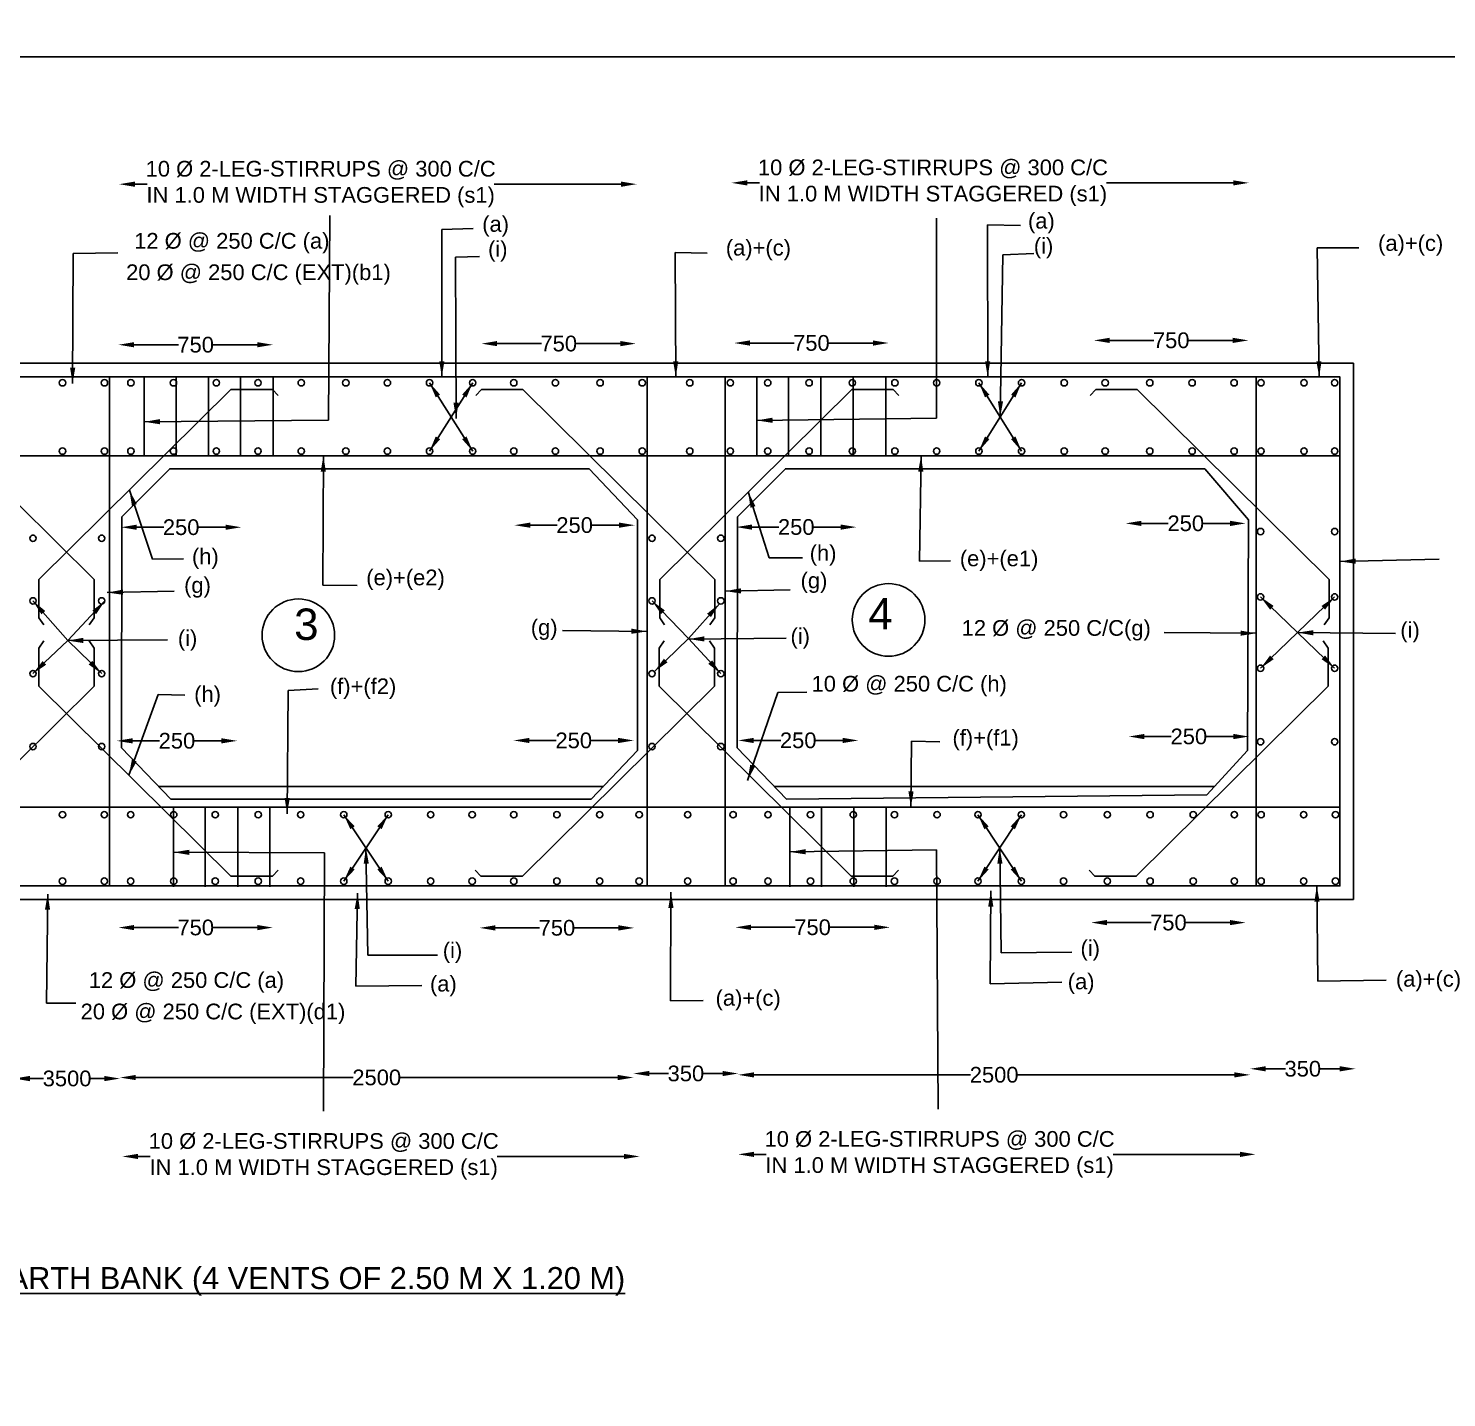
# Model space of a CAD drawing. Header units: millimetres. Extents: x -106495113 to -53241595, y 22140674 to 44292402.
# Drawn here: x -53246293 to -53244034, y 22144398 to 22146578 of the extents above; entities that cross this region are included whole.
import ezdxf

# ---------------------------------------------------------------- set-up
doc = ezdxf.new("R2010")
doc.units = ezdxf.units.MM
doc.header["$MEASUREMENT"] = 0
for name, color, linetype in [('DIMENSION', 7, 'Continuous'), ('DRAWING', 2, 'Continuous'), ('TEXT', 7, 'Continuous')]:
    doc.layers.add(name, color=color, linetype=linetype)
doc.styles.get("Standard").update_dxf_attribs({"font": 'arial.ttf', "height": 25})
doc.dimstyles.get("Standard").update_dxf_attribs({"dimtxt": 25, "dimasz": 25, "dimexe": 0.18, "dimexo": 0.0625, "dimgap": 0.09, "dimtad": 0, "dimdec": 0, "dimzin": 0, "dimdsep": 46, "dimtxsty": 'Standard', "dimcen": 0.09, "dimse1": 1, "dimse2": 1, "dimadec": 0, "dimazin": 0, "dimtfac": 1, "dimtdec": 0, "dimtofl": 0, "dimtmove": 0, "dimatfit": 3, "dimfxl": 1, "dimtolj": 1, "dimtzin": 0, "dimarcsym": 0})

# ---------------------------------------------------------------- blocks, each defined once
blk = doc.blocks.new('*D56')
at = {"layer": 'Defpoints', "color": 0}
for p in [(-53246148.1, 22146328.4), (-53245324, 22146329.7), (-53245324, 22146321)]:
    blk.add_point(p, dxfattribs=at)
at = {"layer": 'DIMENSION', "color": 0, "lineweight": -2}
for p, q in [((-53246123.1, 22146329.7), (-53246103.6, 22146329.7)), ((-53245349, 22146329.7), (-53245551, 22146329.7))]:
    blk.add_line(p, q, dxfattribs=at)
at = {"layer": 'DIMENSION', "color": 0}
for points in [[(-53246123.1, 22146333.9), (-53246123.1, 22146325.5), (-53246148.1, 22146329.7)], [(-53245349, 22146333.9), (-53245349, 22146325.5), (-53245324, 22146329.7)]]:
    blk.add_solid(points, dxfattribs=at)
at = {"layer": 'DIMENSION', "color": 0, "insert": (-53245827.3, 22146329.7), "char_height": 25, "attachment_point": 5}
blk.add_mtext('\\A1;10 Ø 2-LEG-STIRRUPS @ 300 C/C \\PIN 1.0 M WIDTH STAGGERED (s1)', dxfattribs=at)
blk = doc.blocks.new('*D57')
at = {"layer": 'Defpoints', "color": 0}
for p in [(-53245172.9, 22146330.5), (-53244348.9, 22146331.8), (-53244348.9, 22146323.1)]:
    blk.add_point(p, dxfattribs=at)
at = {"layer": 'DIMENSION', "color": 0, "lineweight": -2}
for p, q in [((-53245147.9, 22146331.8), (-53245128.4, 22146331.8)), ((-53244373.9, 22146331.8), (-53244575.9, 22146331.8))]:
    blk.add_line(p, q, dxfattribs=at)
at = {"layer": 'DIMENSION', "color": 0}
for points in [[(-53245147.9, 22146335.9), (-53245147.9, 22146327.6), (-53245172.9, 22146331.8)], [(-53244373.9, 22146335.9), (-53244373.9, 22146327.6), (-53244348.9, 22146331.8)]]:
    blk.add_solid(points, dxfattribs=at)
at = {"layer": 'DIMENSION', "color": 0, "insert": (-53244852.1, 22146331.8), "char_height": 25, "attachment_point": 5}
blk.add_mtext('\\A1;10 Ø 2-LEG-STIRRUPS @ 300 C/C \\PIN 1.0 M WIDTH STAGGERED (s1)', dxfattribs=at)
blk = doc.blocks.new('*D58')
at = {"layer": 'Defpoints', "color": 0}
for p in [(-53245162.2, 22144783.6), (-53244338.2, 22144784.9), (-53244338.2, 22144776.2)]:
    blk.add_point(p, dxfattribs=at)
at = {"layer": 'DIMENSION', "color": 0, "lineweight": -2}
for p, q in [((-53245137.2, 22144784.9), (-53245117.7, 22144784.9)), ((-53244363.2, 22144784.9), (-53244565.2, 22144784.9))]:
    blk.add_line(p, q, dxfattribs=at)
at = {"layer": 'DIMENSION', "color": 0}
for points in [[(-53245137.2, 22144789), (-53245137.2, 22144780.7), (-53245162.2, 22144784.9)], [(-53244363.2, 22144789), (-53244363.2, 22144780.7), (-53244338.2, 22144784.9)]]:
    blk.add_solid(points, dxfattribs=at)
at = {"layer": 'DIMENSION', "color": 0, "insert": (-53244841.5, 22144784.9), "char_height": 25, "attachment_point": 5}
blk.add_mtext('\\A1;10 Ø 2-LEG-STIRRUPS @ 300 C/C \\PIN 1.0 M WIDTH STAGGERED (s1)', dxfattribs=at)
blk = doc.blocks.new('*D59')
at = {"layer": 'Defpoints', "color": 0}
for p in [(-53246143.3, 22144780.3), (-53245319.3, 22144781.6), (-53245319.3, 22144772.9)]:
    blk.add_point(p, dxfattribs=at)
at = {"layer": 'DIMENSION', "color": 0, "lineweight": -2}
for p, q in [((-53246118.3, 22144781.6), (-53246098.8, 22144781.6)), ((-53245344.3, 22144781.6), (-53245546.3, 22144781.6))]:
    blk.add_line(p, q, dxfattribs=at)
at = {"layer": 'DIMENSION', "color": 0}
for points in [[(-53246118.3, 22144785.7), (-53246118.3, 22144777.4), (-53246143.3, 22144781.6)], [(-53245344.3, 22144785.7), (-53245344.3, 22144777.4), (-53245319.3, 22144781.6)]]:
    blk.add_solid(points, dxfattribs=at)
at = {"layer": 'DIMENSION', "color": 0, "insert": (-53245822.5, 22144781.6), "char_height": 25, "attachment_point": 5}
blk.add_mtext('\\A1;10 Ø 2-LEG-STIRRUPS @ 300 C/C \\PIN 1.0 M WIDTH STAGGERED (s1)', dxfattribs=at)
blk = doc.blocks.new('*D67')
at = {"layer": 'Defpoints', "color": 0}
for p in [(-53246149.4, 22146081.6), (-53245903.3, 22146074), (-53245903.3, 22146074)]:
    blk.add_point(p, dxfattribs=at)
at = {"layer": 'DIMENSION', "color": 0, "lineweight": -2}
for p, q in [((-53246124.4, 22146074), (-53246053.9, 22146074)), ((-53245928.3, 22146074), (-53245998.8, 22146074))]:
    blk.add_line(p, q, dxfattribs=at)
at = {"layer": 'DIMENSION', "color": 0}
for points in [[(-53246124.4, 22146078.2), (-53246124.4, 22146069.9), (-53246149.4, 22146074)], [(-53245928.3, 22146078.2), (-53245928.3, 22146069.9), (-53245903.3, 22146074)]]:
    blk.add_solid(points, dxfattribs=at)
at = {"layer": 'DIMENSION', "color": 0, "insert": (-53246026.4, 22146074), "char_height": 25, "attachment_point": 5}
blk.add_mtext('\\A1;750', dxfattribs=at)
blk = doc.blocks.new('*D68')
at = {"layer": 'Defpoints', "color": 0}
for p in [(-53245571.2, 22146083.4), (-53245325.1, 22146075.8), (-53245325.1, 22146075.8)]:
    blk.add_point(p, dxfattribs=at)
at = {"layer": 'DIMENSION', "color": 0, "lineweight": -2}
for p, q in [((-53245546.2, 22146075.8), (-53245475.7, 22146075.8)), ((-53245350.1, 22146075.8), (-53245420.6, 22146075.8))]:
    blk.add_line(p, q, dxfattribs=at)
at = {"layer": 'DIMENSION', "color": 0}
for points in [[(-53245546.2, 22146080), (-53245546.2, 22146071.7), (-53245571.2, 22146075.8)], [(-53245350.1, 22146080), (-53245350.1, 22146071.7), (-53245325.1, 22146075.8)]]:
    blk.add_solid(points, dxfattribs=at)
at = {"layer": 'DIMENSION', "color": 0, "insert": (-53245448.1, 22146075.8), "char_height": 25, "attachment_point": 5}
blk.add_mtext('\\A1;750', dxfattribs=at)
blk = doc.blocks.new('*D69')
at = {"layer": 'Defpoints', "color": 0}
for p in [(-53245168.7, 22146084.3), (-53244922.6, 22146076.8), (-53244922.6, 22146076.8)]:
    blk.add_point(p, dxfattribs=at)
at = {"layer": 'DIMENSION', "color": 0, "lineweight": -2}
for p, q in [((-53245143.7, 22146076.8), (-53245073.2, 22146076.8)), ((-53244947.6, 22146076.8), (-53245018.1, 22146076.8))]:
    blk.add_line(p, q, dxfattribs=at)
at = {"layer": 'DIMENSION', "color": 0}
for points in [[(-53245143.7, 22146080.9), (-53245143.7, 22146072.6), (-53245168.7, 22146076.8)], [(-53244947.6, 22146080.9), (-53244947.6, 22146072.6), (-53244922.6, 22146076.8)]]:
    blk.add_solid(points, dxfattribs=at)
at = {"layer": 'DIMENSION', "color": 0, "insert": (-53245045.7, 22146076.8), "char_height": 25, "attachment_point": 5}
blk.add_mtext('\\A1;750', dxfattribs=at)
blk = doc.blocks.new('*D70')
at = {"layer": 'Defpoints', "color": 0}
for p in [(-53244595.7, 22146088.5), (-53244349.6, 22146081), (-53244349.6, 22146081)]:
    blk.add_point(p, dxfattribs=at)
at = {"layer": 'DIMENSION', "color": 0, "lineweight": -2}
for p, q in [((-53244570.7, 22146081), (-53244500.2, 22146081)), ((-53244374.6, 22146081), (-53244445.1, 22146081))]:
    blk.add_line(p, q, dxfattribs=at)
at = {"layer": 'DIMENSION', "color": 0}
for points in [[(-53244570.7, 22146085.1), (-53244570.7, 22146076.8), (-53244595.7, 22146081)], [(-53244374.6, 22146085.1), (-53244374.6, 22146076.8), (-53244349.6, 22146081)]]:
    blk.add_solid(points, dxfattribs=at)
at = {"layer": 'DIMENSION', "color": 0, "insert": (-53244472.6, 22146081), "char_height": 25, "attachment_point": 5}
blk.add_mtext('\\A1;750', dxfattribs=at)
blk = doc.blocks.new('*D71')
at = {"layer": 'Defpoints', "color": 0}
for p in [(-53244600.1, 22145161.5), (-53244354, 22145153.9), (-53244354, 22145153.9)]:
    blk.add_point(p, dxfattribs=at)
at = {"layer": 'DIMENSION', "color": 0, "lineweight": -2}
for p, q in [((-53244575.1, 22145153.9), (-53244504.6, 22145153.9)), ((-53244379, 22145153.9), (-53244449.5, 22145153.9))]:
    blk.add_line(p, q, dxfattribs=at)
at = {"layer": 'DIMENSION', "color": 0}
for points in [[(-53244575.1, 22145158.1), (-53244575.1, 22145149.8), (-53244600.1, 22145153.9)], [(-53244379, 22145158.1), (-53244379, 22145149.8), (-53244354, 22145153.9)]]:
    blk.add_solid(points, dxfattribs=at)
at = {"layer": 'DIMENSION', "color": 0, "insert": (-53244477.1, 22145153.9), "char_height": 25, "attachment_point": 5}
blk.add_mtext('\\A1;750', dxfattribs=at)
blk = doc.blocks.new('*D72')
at = {"layer": 'Defpoints', "color": 0}
for p in [(-53245166.8, 22145153.9), (-53244920.7, 22145146.4), (-53244920.7, 22145146.4)]:
    blk.add_point(p, dxfattribs=at)
at = {"layer": 'DIMENSION', "color": 0, "lineweight": -2}
for p, q in [((-53245141.8, 22145146.4), (-53245071.3, 22145146.4)), ((-53244945.7, 22145146.4), (-53245016.2, 22145146.4))]:
    blk.add_line(p, q, dxfattribs=at)
at = {"layer": 'DIMENSION', "color": 0}
for points in [[(-53245141.8, 22145150.6), (-53245141.8, 22145142.2), (-53245166.8, 22145146.4)], [(-53244945.7, 22145150.6), (-53244945.7, 22145142.2), (-53244920.7, 22145146.4)]]:
    blk.add_solid(points, dxfattribs=at)
at = {"layer": 'DIMENSION', "color": 0, "insert": (-53245043.8, 22145146.4), "char_height": 25, "attachment_point": 5}
blk.add_mtext('\\A1;750', dxfattribs=at)
blk = doc.blocks.new('*D73')
at = {"layer": 'Defpoints', "color": 0}
for p in [(-53245574.1, 22145153), (-53245328, 22145145.5), (-53245328, 22145145.5)]:
    blk.add_point(p, dxfattribs=at)
at = {"layer": 'DIMENSION', "color": 0, "lineweight": -2}
for p, q in [((-53245549.1, 22145145.5), (-53245478.6, 22145145.5)), ((-53245353, 22145145.5), (-53245423.5, 22145145.5))]:
    blk.add_line(p, q, dxfattribs=at)
at = {"layer": 'DIMENSION', "color": 0}
for points in [[(-53245549.1, 22145149.7), (-53245549.1, 22145141.3), (-53245574.1, 22145145.5)], [(-53245353, 22145149.7), (-53245353, 22145141.3), (-53245328, 22145145.5)]]:
    blk.add_solid(points, dxfattribs=at)
at = {"layer": 'DIMENSION', "color": 0, "insert": (-53245451, 22145145.5), "char_height": 25, "attachment_point": 5}
blk.add_mtext('\\A1;750', dxfattribs=at)
blk = doc.blocks.new('*D74')
at = {"layer": 'Defpoints', "color": 0}
for p in [(-53246149.4, 22145153.5), (-53245903.3, 22145146), (-53245903.3, 22145146)]:
    blk.add_point(p, dxfattribs=at)
at = {"layer": 'DIMENSION', "color": 0, "lineweight": -2}
for p, q in [((-53246124.4, 22145146), (-53246053.9, 22145146)), ((-53245928.3, 22145146), (-53245998.8, 22145146))]:
    blk.add_line(p, q, dxfattribs=at)
at = {"layer": 'DIMENSION', "color": 0}
for points in [[(-53246124.4, 22145150.1), (-53246124.4, 22145141.8), (-53246149.4, 22145146)], [(-53245928.3, 22145150.1), (-53245928.3, 22145141.8), (-53245903.3, 22145146)]]:
    blk.add_solid(points, dxfattribs=at)
at = {"layer": 'DIMENSION', "color": 0, "insert": (-53246026.3, 22145146), "char_height": 25, "attachment_point": 5}
blk.add_mtext('\\A1;750', dxfattribs=at)
blk = doc.blocks.new('*D89')
at = {"layer": 'Defpoints', "color": 0}
for p in [(-53246145.1, 22145786.5), (-53245953.8, 22145785), (-53245953.8, 22145783.4)]:
    blk.add_point(p, dxfattribs=at)
at = {"layer": 'DIMENSION', "color": 0, "lineweight": -2}
for p, q in [((-53246120.1, 22145783.4), (-53246077.3, 22145783.4)), ((-53245978.8, 22145783.4), (-53246021.6, 22145783.4))]:
    blk.add_line(p, q, dxfattribs=at)
at = {"layer": 'DIMENSION', "color": 0}
for points in [[(-53246120.1, 22145787.6), (-53246120.1, 22145779.3), (-53246145.1, 22145783.4)], [(-53245978.8, 22145787.6), (-53245978.8, 22145779.3), (-53245953.8, 22145783.4)]]:
    blk.add_solid(points, dxfattribs=at)
at = {"layer": 'DIMENSION', "color": 0, "insert": (-53246049.5, 22145783.4), "char_height": 25, "attachment_point": 5}
blk.add_mtext('\\A1;250', dxfattribs=at)
blk = doc.blocks.new('*D91')
at = {"layer": 'Defpoints', "color": 0}
for p in [(-53246151.9, 22145446.4), (-53245960.5, 22145444.9), (-53245960.5, 22145443.3)]:
    blk.add_point(p, dxfattribs=at)
at = {"layer": 'DIMENSION', "color": 0, "lineweight": -2}
for p, q in [((-53246126.9, 22145443.3), (-53246084.1, 22145443.3)), ((-53245985.5, 22145443.3), (-53246028.3, 22145443.3))]:
    blk.add_line(p, q, dxfattribs=at)
at = {"layer": 'DIMENSION', "color": 0}
for points in [[(-53246126.9, 22145447.5), (-53246126.9, 22145439.2), (-53246151.9, 22145443.3)], [(-53245985.5, 22145447.5), (-53245985.5, 22145439.2), (-53245960.5, 22145443.3)]]:
    blk.add_solid(points, dxfattribs=at)
at = {"layer": 'DIMENSION', "color": 0, "insert": (-53246056.2, 22145443.3), "char_height": 25, "attachment_point": 5}
blk.add_mtext('\\A1;250', dxfattribs=at)
blk = doc.blocks.new('*D92')
at = {"layer": 'Defpoints', "color": 0}
for p in [(-53245519.8, 22145447), (-53245328.5, 22145445.5), (-53245328.5, 22145443.9)]:
    blk.add_point(p, dxfattribs=at)
at = {"layer": 'DIMENSION', "color": 0, "lineweight": -2}
for p, q in [((-53245494.8, 22145443.9), (-53245452, 22145443.9)), ((-53245353.5, 22145443.9), (-53245396.3, 22145443.9))]:
    blk.add_line(p, q, dxfattribs=at)
at = {"layer": 'DIMENSION', "color": 0}
for points in [[(-53245494.8, 22145448.1), (-53245494.8, 22145439.8), (-53245519.8, 22145443.9)], [(-53245353.5, 22145448.1), (-53245353.5, 22145439.8), (-53245328.5, 22145443.9)]]:
    blk.add_solid(points, dxfattribs=at)
at = {"layer": 'DIMENSION', "color": 0, "insert": (-53245424.2, 22145443.9), "char_height": 25, "attachment_point": 5}
blk.add_mtext('\\A1;250', dxfattribs=at)
blk = doc.blocks.new('*D93')
at = {"layer": 'Defpoints', "color": 0}
for p in [(-53245162.4, 22145447), (-53244971, 22145445.5), (-53244971, 22145444)]:
    blk.add_point(p, dxfattribs=at)
at = {"layer": 'DIMENSION', "color": 0, "lineweight": -2}
for p, q in [((-53245137.4, 22145444), (-53245094.6, 22145444)), ((-53244996, 22145444), (-53245038.8, 22145444))]:
    blk.add_line(p, q, dxfattribs=at)
at = {"layer": 'DIMENSION', "color": 0}
for points in [[(-53245137.4, 22145448.1), (-53245137.4, 22145439.8), (-53245162.4, 22145444)], [(-53244996, 22145448.1), (-53244996, 22145439.8), (-53244971, 22145444)]]:
    blk.add_solid(points, dxfattribs=at)
at = {"layer": 'DIMENSION', "color": 0, "insert": (-53245066.7, 22145444), "char_height": 25, "attachment_point": 5}
blk.add_mtext('\\A1;250', dxfattribs=at)
blk = doc.blocks.new('*D94')
at = {"layer": 'Defpoints', "color": 0}
for p in [(-53245518.5, 22145789.8), (-53245327.1, 22145788.3), (-53245327.1, 22145786.7)]:
    blk.add_point(p, dxfattribs=at)
at = {"layer": 'DIMENSION', "color": 0, "lineweight": -2}
for p, q in [((-53245493.5, 22145786.7), (-53245450.7, 22145786.7)), ((-53245352.1, 22145786.7), (-53245394.9, 22145786.7))]:
    blk.add_line(p, q, dxfattribs=at)
at = {"layer": 'DIMENSION', "color": 0}
for points in [[(-53245493.5, 22145790.9), (-53245493.5, 22145782.6), (-53245518.5, 22145786.7)], [(-53245352.1, 22145790.9), (-53245352.1, 22145782.6), (-53245327.1, 22145786.7)]]:
    blk.add_solid(points, dxfattribs=at)
at = {"layer": 'DIMENSION', "color": 0, "insert": (-53245422.8, 22145786.7), "char_height": 25, "attachment_point": 5}
blk.add_mtext('\\A1;250', dxfattribs=at)
blk = doc.blocks.new('*D95')
at = {"layer": 'Defpoints', "color": 0}
for p in [(-53245165.4, 22145786.7), (-53244974.1, 22145785.2), (-53244974.1, 22145783.7)]:
    blk.add_point(p, dxfattribs=at)
at = {"layer": 'DIMENSION', "color": 0, "lineweight": -2}
for p, q in [((-53245140.4, 22145783.7), (-53245097.6, 22145783.7)), ((-53244999.1, 22145783.7), (-53245041.9, 22145783.7))]:
    blk.add_line(p, q, dxfattribs=at)
at = {"layer": 'DIMENSION', "color": 0}
for points in [[(-53245140.4, 22145787.8), (-53245140.4, 22145779.5), (-53245165.4, 22145783.7)], [(-53244999.1, 22145787.8), (-53244999.1, 22145779.5), (-53244974.1, 22145783.7)]]:
    blk.add_solid(points, dxfattribs=at)
at = {"layer": 'DIMENSION', "color": 0, "insert": (-53245069.8, 22145783.7), "char_height": 25, "attachment_point": 5}
blk.add_mtext('\\A1;250', dxfattribs=at)
blk = doc.blocks.new('*D96')
at = {"layer": 'Defpoints', "color": 0}
for p in [(-53244545.1, 22145792.6), (-53244353.8, 22145791.1), (-53244353.8, 22145789.6)]:
    blk.add_point(p, dxfattribs=at)
at = {"layer": 'DIMENSION', "color": 0, "lineweight": -2}
for p, q in [((-53244520.1, 22145789.6), (-53244477.3, 22145789.6)), ((-53244378.8, 22145789.6), (-53244421.6, 22145789.6))]:
    blk.add_line(p, q, dxfattribs=at)
at = {"layer": 'DIMENSION', "color": 0}
for points in [[(-53244520.1, 22145793.7), (-53244520.1, 22145785.4), (-53244545.1, 22145789.6)], [(-53244378.8, 22145793.7), (-53244378.8, 22145785.4), (-53244353.8, 22145789.6)]]:
    blk.add_solid(points, dxfattribs=at)
at = {"layer": 'DIMENSION', "color": 0, "insert": (-53244449.4, 22145789.6), "char_height": 25, "attachment_point": 5}
blk.add_mtext('\\A1;250', dxfattribs=at)
blk = doc.blocks.new('*D97')
at = {"layer": 'Defpoints', "color": 0}
for p in [(-53244540.2, 22145453.3), (-53244348.8, 22145451.7), (-53244348.8, 22145450.2)]:
    blk.add_point(p, dxfattribs=at)
at = {"layer": 'DIMENSION', "color": 0, "lineweight": -2}
for p, q in [((-53244515.2, 22145450.2), (-53244472.4, 22145450.2)), ((-53244373.8, 22145450.2), (-53244416.6, 22145450.2))]:
    blk.add_line(p, q, dxfattribs=at)
at = {"layer": 'DIMENSION', "color": 0}
for points in [[(-53244515.2, 22145454.4), (-53244515.2, 22145446), (-53244540.2, 22145450.2)], [(-53244373.8, 22145454.4), (-53244373.8, 22145446), (-53244348.8, 22145450.2)]]:
    blk.add_solid(points, dxfattribs=at)
at = {"layer": 'DIMENSION', "color": 0, "insert": (-53244444.5, 22145450.2), "char_height": 25, "attachment_point": 5}
blk.add_mtext('\\A1;250', dxfattribs=at)
blk = doc.blocks.new('*D135')
at = {"layer": 'Defpoints', "color": 0}
for p in [(-53244346.9, 22144920.1), (-53244179.1, 22144922.2), (-53244179.1, 22144921.1)]:
    blk.add_point(p, dxfattribs=at)
at = {"layer": 'DIMENSION', "color": 0, "lineweight": -2}
for p, q in [((-53244321.9, 22144921.1), (-53244290.7, 22144921.1)), ((-53244204.1, 22144921.1), (-53244235.3, 22144921.1))]:
    blk.add_line(p, q, dxfattribs=at)
at = {"layer": 'DIMENSION', "color": 0}
for points in [[(-53244321.9, 22144925.3), (-53244321.9, 22144917), (-53244346.9, 22144921.1)], [(-53244204.1, 22144925.3), (-53244204.1, 22144917), (-53244179.1, 22144921.1)]]:
    blk.add_solid(points, dxfattribs=at)
at = {"layer": 'DIMENSION', "color": 0, "insert": (-53244263, 22144921.1), "char_height": 25, "attachment_point": 5}
blk.add_mtext('\\A1;350', dxfattribs=at)
blk = doc.blocks.new('*D136')
at = {"layer": 'Defpoints', "color": 0}
for p in [(-53245162.2, 22144912), (-53244346.9, 22144920.1), (-53245162.2, 22144911.5)]:
    blk.add_point(p, dxfattribs=at)
at = {"layer": 'DIMENSION', "color": 0, "lineweight": -2}
for p, q in [((-53245137.2, 22144911.5), (-53244792.2, 22144911.5)), ((-53244371.9, 22144911.5), (-53244717, 22144911.5))]:
    blk.add_line(p, q, dxfattribs=at)
at = {"layer": 'DIMENSION', "color": 0}
for points in [[(-53245137.2, 22144915.6), (-53245137.2, 22144907.3), (-53245162.2, 22144911.5)], [(-53244371.9, 22144915.6), (-53244371.9, 22144907.3), (-53244346.9, 22144911.5)]]:
    blk.add_solid(points, dxfattribs=at)
at = {"layer": 'DIMENSION', "color": 0, "insert": (-53244754.6, 22144911.5), "char_height": 25, "attachment_point": 5}
blk.add_mtext('\\A1;2500', dxfattribs=at)
blk = doc.blocks.new('*D137')
at = {"layer": 'Defpoints', "color": 0}
for p in [(-53245329, 22144913.6), (-53245329, 22144911.2), (-53245162.2, 22144911.5)]:
    blk.add_point(p, dxfattribs=at)
at = {"layer": 'DIMENSION', "color": 0, "lineweight": -2}
for p, q in [((-53245304, 22144913.6), (-53245273.3, 22144913.6)), ((-53245187.2, 22144913.6), (-53245218, 22144913.6))]:
    blk.add_line(p, q, dxfattribs=at)
at = {"layer": 'DIMENSION', "color": 0}
for points in [[(-53245304, 22144917.8), (-53245304, 22144909.5), (-53245329, 22144913.6)], [(-53245187.2, 22144917.8), (-53245187.2, 22144909.5), (-53245162.2, 22144913.6)]]:
    blk.add_solid(points, dxfattribs=at)
at = {"layer": 'DIMENSION', "color": 0, "insert": (-53245245.6, 22144913.6), "char_height": 25, "attachment_point": 5}
blk.add_mtext('\\A1;350', dxfattribs=at)
blk = doc.blocks.new('*D138')
at = {"layer": 'Defpoints', "color": 0}
for p in [(-53246146.9, 22144914.6), (-53246146.9, 22144907.2), (-53245329, 22144911.2)]:
    blk.add_point(p, dxfattribs=at)
at = {"layer": 'DIMENSION', "color": 0, "lineweight": -2}
for p, q in [((-53246121.9, 22144907.2), (-53245775.6, 22144907.2)), ((-53245354, 22144907.2), (-53245700.4, 22144907.2))]:
    blk.add_line(p, q, dxfattribs=at)
at = {"layer": 'DIMENSION', "color": 0}
for points in [[(-53246121.9, 22144911.4), (-53246121.9, 22144903.1), (-53246146.9, 22144907.2)], [(-53245354, 22144911.4), (-53245354, 22144903.1), (-53245329, 22144907.2)]]:
    blk.add_solid(points, dxfattribs=at)
at = {"layer": 'DIMENSION', "color": 0, "insert": (-53245738, 22144907.2), "char_height": 25, "attachment_point": 5}
blk.add_mtext('\\A1;2500', dxfattribs=at)
blk = doc.blocks.new('*D139')
at = {"layer": 'Defpoints', "color": 0}
for p in [(-53246315.4, 22144908), (-53246315.4, 22144905.6), (-53246146.9, 22144907.2)]:
    blk.add_point(p, dxfattribs=at)
at = {"layer": 'DIMENSION', "color": 0, "lineweight": -2}
for p, q in [((-53246290.4, 22144905.6), (-53246268.6, 22144905.6)), ((-53246171.9, 22144905.6), (-53246193.8, 22144905.6))]:
    blk.add_line(p, q, dxfattribs=at)
at = {"layer": 'DIMENSION', "color": 0}
for points in [[(-53246290.4, 22144909.8), (-53246290.4, 22144901.4), (-53246315.4, 22144905.6)], [(-53246171.9, 22144909.8), (-53246171.9, 22144901.4), (-53246146.9, 22144905.6)]]:
    blk.add_solid(points, dxfattribs=at)
at = {"layer": 'DIMENSION', "color": 0, "insert": (-53246231.2, 22144905.6), "char_height": 25, "attachment_point": 5}
blk.add_mtext('\\A1;3500', dxfattribs=at)

msp = doc.modelspace()

# ---------------------------------------------------------------- linework, layer by layer
at = {"layer": 'DIMENSION', "color": 0}
msp.add_lwpolyline([(-53241597.7, 22141186.1), (-53248823.8, 22141186.1), (-53248823.8, 22146532.3), (-53241597.7, 22146532.3)], close=True, dxfattribs=at)
for centre in [(-53244922.7, 22145635.9), (-53245862.8, 22145611.4)]:
    msp.add_circle(centre, 57.8, dxfattribs=at)
at = {"layer": 'DRAWING', "color": 0}
for points in [[(-53248281.2, 22146044.5), (-53244182.3, 22146044.5), (-53244182.3, 22145190.8), (-53248281.2, 22145190.8)], [(-53248259.6, 22146022.8), (-53244203.9, 22146022.8), (-53244203.9, 22145212.4), (-53248259.6, 22145212.4)]]:
    msp.add_lwpolyline(points, close=True, dxfattribs=at)
for points in [[(-53246163.6, 22146022.8), (-53246163.6, 22145212.4)], [(-53246108.2, 22145896.9), (-53246108.2, 22146022.8)], [(-53246057.7, 22145896.9), (-53246057.7, 22146022.8)], [(-53246006, 22145896.9), (-53246006, 22146022.8)], [(-53245954.8, 22145896.9), (-53245954.8, 22146022.8)], [(-53245902.9, 22145896.9), (-53245902.9, 22146022.8)], [(-53245307.3, 22146022.8), (-53245307.3, 22145212.4)], [(-53245183, 22146022.8), (-53245183, 22145212.4)], [(-53245132.6, 22145896.9), (-53245132.6, 22146022.8)], [(-53245082.1, 22145896.9), (-53245082.1, 22146022.8)], [(-53245030.4, 22145896.9), (-53245030.4, 22146022.8)], [(-53244979.1, 22145896.9), (-53244979.1, 22146022.8)], [(-53244927.3, 22145896.9), (-53244927.3, 22146022.8)], [(-53244337.2, 22146022.8), (-53244337.2, 22145212.4)], [(-53246196, 22145627.9), (-53246188.2, 22145639.3), (-53246188.2, 22145700), (-53246493.9, 22146002.7), (-53246560.1, 22146002.7), (-53246569.1, 22145993.2)], [(-53246268.2, 22145627.9), (-53246276, 22145639.3), (-53246276, 22145700), (-53245970.3, 22146002.7), (-53245904.1, 22146002.7), (-53245895.1, 22145993.2)], [(-53245207.2, 22145627.9), (-53245199.4, 22145639.3), (-53245199.4, 22145700), (-53245505.1, 22146002.7), (-53245571.3, 22146002.7), (-53245580.3, 22145993.2)], [(-53245279.4, 22145627.9), (-53245287.2, 22145639.3), (-53245287.2, 22145700), (-53244981.5, 22146002.7), (-53244915.4, 22146002.7), (-53244906.3, 22145993.2)], [(-53244228.8, 22145627.9), (-53244220.9, 22145639.3), (-53244220.9, 22145700), (-53244526.7, 22146002.7), (-53244592.8, 22146002.7), (-53244601.9, 22145993.2)], [(-53248259.6, 22145896.9), (-53244203.9, 22145896.9)], [(-53246143.9, 22145800.2), (-53246067.7, 22145876.5), (-53245399.7, 22145876.5), (-53245322.9, 22145795.2), (-53245322.9, 22145427.7), (-53245396.4, 22145350.5), (-53246065.7, 22145350.5), (-53246144.6, 22145432.4), (-53246143.9, 22145800.2)], [(-53245163.2, 22145800.2), (-53245087, 22145876.5), (-53244419.1, 22145876.5), (-53244349.3, 22145795.2), (-53244351.2, 22145427.7), (-53244415.7, 22145357.4), (-53245085.1, 22145350.5), (-53245164, 22145432.4), (-53245163.2, 22145800.2)], [(-53246196, 22145602.5), (-53246188.2, 22145591.1), (-53246188.2, 22145530.4), (-53246493.9, 22145227.7), (-53246560.1, 22145227.7), (-53246569.1, 22145237.3)], [(-53246268.2, 22145602.5), (-53246276, 22145591.1), (-53246276, 22145530.4), (-53245970.3, 22145227.7), (-53245904.1, 22145227.7), (-53245895.1, 22145237.3)], [(-53245208, 22145602.5), (-53245200.1, 22145591.1), (-53245200.1, 22145530.4), (-53245505.9, 22145227.7), (-53245572, 22145227.7), (-53245581, 22145237.3)], [(-53245280.2, 22145602.5), (-53245288, 22145591.1), (-53245288, 22145530.4), (-53244982.2, 22145227.7), (-53244916.1, 22145227.7), (-53244907.1, 22145237.3)], [(-53244230.4, 22145602.5), (-53244222.6, 22145591.1), (-53244222.6, 22145530.4), (-53244528.3, 22145227.7), (-53244594.4, 22145227.7), (-53244603.5, 22145237.3)], [(-53246085.3, 22145370.8), (-53245377, 22145370.8)], [(-53245104.7, 22145370.8), (-53244403.4, 22145370.8)], [(-53248259.6, 22145337.7), (-53244203.9, 22145337.7)], [(-53246061.6, 22145211), (-53246061.6, 22145337)], [(-53246011.1, 22145211), (-53246011.1, 22145337)], [(-53245959.4, 22145211), (-53245959.4, 22145337)], [(-53245908.1, 22145211), (-53245908.1, 22145337)], [(-53245080, 22145211), (-53245080, 22145337)], [(-53245029.5, 22145211), (-53245029.5, 22145337)], [(-53244977.9, 22145211), (-53244977.9, 22145337)], [(-53244926.6, 22145211), (-53244926.6, 22145337)]]:
    msp.add_lwpolyline(points, dxfattribs=at)
for centre in [(-53246238.5, 22146013.5), (-53246171.7, 22146013.5), (-53246129.6, 22146013.5), (-53246061.8, 22146013.5), (-53245993.4, 22146013.5), (-53245927.1, 22146013.5), (-53245858.2, 22146013.5), (-53245787.2, 22146013.5), (-53245721, 22146013.5), (-53245653.9, 22146013.5), (-53245585.1, 22146013.5), (-53245519.7, 22146013.5), (-53245453.4, 22146013.5), (-53245382.2, 22146013.5), (-53245315.1, 22146013.5), (-53245239.4, 22146013.5), (-53245174.8, 22146013.5), (-53245115.2, 22146013.5), (-53245049.3, 22146013.5), (-53244980.4, 22146013.5), (-53244912.7, 22146013.5), (-53244846.2, 22146013.5), (-53244778.9, 22146013.5), (-53244710.9, 22146013.5), (-53244643, 22146013.5), (-53244577.8, 22146013.5), (-53244506.7, 22146013.5), (-53244439.3, 22146013.5), (-53244372.4, 22146013.5), (-53244329.5, 22146013.5), (-53244261, 22146013.5), (-53244212.3, 22146013.5), (-53246238.5, 22145904.7), (-53246171.7, 22145904.7), (-53246129.6, 22145904.7), (-53246061.8, 22145904.7), (-53245993.4, 22145904.7), (-53245927.1, 22145904.7), (-53245858.2, 22145904.7), (-53245787.2, 22145904.7), (-53245721, 22145904.7), (-53245653.9, 22145904.7), (-53245585.1, 22145904.7), (-53245519.7, 22145904.7), (-53245453.4, 22145904.7), (-53245382.2, 22145904.7), (-53245315.1, 22145904.7), (-53245239.4, 22145904.7), (-53245174.8, 22145904.7), (-53245115.2, 22145904.7), (-53245049.3, 22145904.7), (-53244980.4, 22145904.7), (-53244912.7, 22145904.7), (-53244846.2, 22145904.7), (-53244778.9, 22145904.7), (-53244710.9, 22145904.7), (-53244643, 22145904.7), (-53244577.8, 22145904.7), (-53244506.7, 22145904.7), (-53244439.3, 22145904.7), (-53244372.4, 22145904.7), (-53244329.5, 22145904.7), (-53244261, 22145904.7), (-53244212.3, 22145904.7), (-53246285.5, 22145765.9), (-53246176, 22145765.9), (-53245299.5, 22145765.9), (-53245189.9, 22145765.9), (-53244330.3, 22145776.6), (-53244212.3, 22145776.6), (-53246285.5, 22145666.2), (-53246176, 22145666.2), (-53245299.5, 22145666.2), (-53245189.9, 22145666.2), (-53244330.3, 22145672.5), (-53244212.3, 22145672.5), (-53246285.5, 22145550.3), (-53246176, 22145550.3), (-53245299.5, 22145550.3), (-53245189.9, 22145550.3), (-53244330.3, 22145558.9), (-53244212.3, 22145558.9), (-53246285.5, 22145434.3), (-53246176, 22145434.3), (-53245299.5, 22145434.3), (-53245189.9, 22145434.3), (-53244330.3, 22145441.9), (-53244212.3, 22145441.9), (-53246238.5, 22145325.7), (-53246171.9, 22145325.7), (-53246129.9, 22145325.7), (-53246061.3, 22145325.7), (-53245995.2, 22145325.7), (-53245926.8, 22145325.7), (-53245859.2, 22145325.7), (-53245790.5, 22145325.7), (-53245719.7, 22145325.7), (-53245652.1, 22145325.7), (-53245586, 22145325.7), (-53245519.7, 22145325.7), (-53245451.1, 22145325.7), (-53245382.9, 22145325.7), (-53245320, 22145325.7), (-53245242.7, 22145325.7), (-53245170.4, 22145325.7), (-53245114.8, 22145325.7), (-53245047.1, 22145325.7), (-53244979, 22145325.7), (-53244913.4, 22145325.7), (-53244845.5, 22145325.7), (-53244780.4, 22145325.7), (-53244711.2, 22145325.7), (-53244644.1, 22145325.7), (-53244574.4, 22145325.7), (-53244506.2, 22145325.7), (-53244437.5, 22145325.7), (-53244372, 22145325.7), (-53244329.4, 22145325.7), (-53244261.7, 22145325.7), (-53244210.9, 22145325.7), (-53246238.5, 22145219.9), (-53246171.9, 22145219.9), (-53246129.9, 22145219.9), (-53246061.3, 22145219.9), (-53245995.2, 22145219.9), (-53245926.8, 22145219.9), (-53245859.2, 22145219.9), (-53245790.5, 22145219.9), (-53245719.7, 22145219.9), (-53245652.1, 22145219.9), (-53245586, 22145219.9), (-53245519.7, 22145219.9), (-53245451.1, 22145219.9), (-53245382.9, 22145219.9), (-53245320, 22145219.9), (-53245242.7, 22145219.9), (-53245170.4, 22145219.9), (-53245114.8, 22145219.9), (-53245047.1, 22145219.9), (-53244979, 22145219.9), (-53244913.4, 22145219.9), (-53244845.5, 22145219.9), (-53244780.4, 22145219.9), (-53244711.2, 22145219.9), (-53244644.1, 22145219.9), (-53244574.4, 22145219.9), (-53244506.2, 22145219.9), (-53244437.5, 22145219.9), (-53244372, 22145219.9), (-53244329.4, 22145219.9), (-53244261.7, 22145219.9), (-53244210.9, 22145219.9)]:
    msp.add_circle(centre, 5.07, dxfattribs=at)

# ---------------------------------------------------------------- texts
at = {"layer": 'TEXT', "color": 0}
for s, height, p in [('(a)', 25, (-53245570, 22146253.9)), ('(a)', 25, (-53244700.7, 22146259)), ('12 Ø @ 250 C/C (a)', 25, (-53246124.3, 22146227)), ('(i)', 25, (-53244691.4, 22146219.1)), ('(a)+(c)', 25, (-53244143.1, 22146223.5)), ('(i)', 25, (-53245560.7, 22146214.1)), ('(a)+(c)', 25, (-53245182, 22146216.1)), ('20 Ø @ 250 C/C (EXT)(b1)', 25, (-53246137.2, 22146177)), ('(h)', 25, (-53246032.3, 22145724.6)), ('(h)', 25, (-53245048.4, 22145730)), ('(e)+(e1)', 25, (-53244809.3, 22145721.3)), ('(g)', 25, (-53246044.8, 22145678.8)), ('(e)+(e2)', 25, (-53245754.7, 22145691)), ('(g)', 25, (-53245062.9, 22145686.3)), ('4', 50, (-53244955.1, 22145620.8)), ('3', 50, (-53245869.5, 22145604)), ('(g)', 25, (-53245492.6, 22145611.6)), ('12 Ø @ 250 C/C(g)', 25, (-53244806.4, 22145610.6)), ('(i)', 25, (-53246054.8, 22145594.4)), ('(i)', 25, (-53245079, 22145597.5)), ('(i)', 25, (-53244107.7, 22145607.5)), ('10 Ø @ 250 C/C (h)', 25, (-53245045.4, 22145521.8)), ('(h)', 25, (-53246028.8, 22145505.4)), ('(f)+(f2)', 25, (-53245812.6, 22145517.7)), ('(f)+(f1)', 25, (-53244821, 22145435.9)), ('(i)', 25, (-53245632.8, 22145097.3)), ('(i)', 25, (-53244617.1, 22145100.8)), ('12 Ø @ 250 C/C (a)', 25, (-53246196.6, 22145049.9)), ('(a)', 25, (-53245653.2, 22145044.2)), ('(a)', 25, (-53244637.4, 22145047.7)), ('(a)+(c)', 25, (-53244114.7, 22145051.9)), ('(a)+(c)', 25, (-53245198.3, 22145021.6)), ('20 Ø @ 250 C/C (EXT)(d1)', 25, (-53246209.6, 22144999.9)), ('%%UR.C.C DETAILS OF BOX UNDER EARTH BANK (4 VENTS OF 2.50 M X 1.20 M)', 35, (-53247108.1, 22144570.4))]:
    msp.add_text(s, height=height, dxfattribs=at).set_placement(p)

# ---------------------------------------------------------------- dimensions: what is measured, and where the dimension line sits
at = {"layer": 'DIMENSION', "color": 0}
for base, p1, p2, picture, middle in [((-53245324, 22146329.7), (-53246148.1, 22146328.4), (-53245324, 22146321), '*D56', (-53245827.3, 22146329.7)), ((-53244348.9, 22146331.8), (-53245172.9, 22146330.5), (-53244348.9, 22146323.1), '*D57', (-53244852.1, 22146331.8)), ((-53245319.3, 22144781.6), (-53246143.3, 22144780.3), (-53245319.3, 22144772.9), '*D59', (-53245822.5, 22144781.6)), ((-53244338.2, 22144784.9), (-53245162.2, 22144783.6), (-53244338.2, 22144776.2), '*D58', (-53244841.5, 22144784.9))]:
    dim = msp.add_linear_dim(base=base, p1=p1, p2=p2, text='10 Ø 2-LEG-STIRRUPS @ 300 C/C \\PIN 1.0 M WIDTH STAGGERED (s1)', dimstyle='Standard', dxfattribs=at)
    dim.commit()
    dim.dimension.update_dxf_attribs({"geometry": picture, "text_midpoint": middle, "dimtype": 160})
for base, p1, p2, text, picture, middle in [((-53245903.3, 22146074), (-53246149.4, 22146081.6), (-53245903.3, 22146074), '750', '*D67', (-53246026.4, 22146074)), ((-53245325.1, 22146075.8), (-53245571.2, 22146083.4), (-53245325.1, 22146075.8), '750', '*D68', (-53245448.1, 22146075.8)), ((-53244922.6, 22146076.8), (-53245168.7, 22146084.3), (-53244922.6, 22146076.8), '750', '*D69', (-53245045.7, 22146076.8)), ((-53244349.6, 22146081), (-53244595.7, 22146088.5), (-53244349.6, 22146081), '750', '*D70', (-53244472.6, 22146081)), ((-53245953.8, 22145783.4), (-53246145.1, 22145786.5), (-53245953.8, 22145785), '250', '*D89', (-53246049.5, 22145783.4)), ((-53245327.1, 22145786.7), (-53245518.5, 22145789.8), (-53245327.1, 22145788.3), '250', '*D94', (-53245422.8, 22145786.7)), ((-53244974.1, 22145783.7), (-53245165.4, 22145786.7), (-53244974.1, 22145785.2), '250', '*D95', (-53245069.8, 22145783.7)), ((-53244353.8, 22145789.6), (-53244545.1, 22145792.6), (-53244353.8, 22145791.1), '250', '*D96', (-53244449.4, 22145789.6)), ((-53245960.5, 22145443.3), (-53246151.9, 22145446.4), (-53245960.5, 22145444.9), '250', '*D91', (-53246056.2, 22145443.3)), ((-53245328.5, 22145443.9), (-53245519.8, 22145447), (-53245328.5, 22145445.5), '250', '*D92', (-53245424.2, 22145443.9)), ((-53244971, 22145444), (-53245162.4, 22145447), (-53244971, 22145445.5), '250', '*D93', (-53245066.7, 22145444)), ((-53244348.8, 22145450.2), (-53244540.2, 22145453.3), (-53244348.8, 22145451.7), '250', '*D97', (-53244444.5, 22145450.2)), ((-53245903.3, 22145146), (-53246149.4, 22145153.5), (-53245903.3, 22145146), '750', '*D74', (-53246026.3, 22145146)), ((-53245328, 22145145.5), (-53245574.1, 22145153), (-53245328, 22145145.5), '750', '*D73', (-53245451, 22145145.5)), ((-53244920.7, 22145146.4), (-53245166.8, 22145153.9), (-53244920.7, 22145146.4), '750', '*D72', (-53245043.8, 22145146.4)), ((-53244354, 22145153.9), (-53244600.1, 22145161.5), (-53244354, 22145153.9), '750', '*D71', (-53244477.1, 22145153.9)), ((-53244179.1, 22144921.1), (-53244346.9, 22144920.1), (-53244179.1, 22144922.2), '350', '*D135', (-53244263, 22144921.1)), ((-53246315.4, 22144905.6), (-53246146.9, 22144907.2), (-53246315.4, 22144908), '3500', '*D139', (-53246231.2, 22144905.6)), ((-53246146.9, 22144907.2), (-53245329, 22144911.2), (-53246146.9, 22144914.6), '2500', '*D138', (-53245738, 22144907.2)), ((-53245329, 22144913.6), (-53245162.2, 22144911.5), (-53245329, 22144911.2), '350', '*D137', (-53245245.6, 22144913.6)), ((-53245162.2, 22144911.5), (-53244346.9, 22144920.1), (-53245162.2, 22144912), '2500', '*D136', (-53244754.6, 22144911.5))]:
    dim = msp.add_linear_dim(base=base, p1=p1, p2=p2, text=text, dimstyle='Standard', dxfattribs=at)
    dim.commit()
    dim.dimension.update_dxf_attribs({"geometry": picture, "text_midpoint": middle})

# ---------------------------------------------------------------- leaders
for points in [[(-53246108.2, 22145951.3), (-53245814.6, 22145954.2), (-53245812.6, 22146279.7)], [(-53245132.6, 22145953.5), (-53244846.2, 22145957), (-53244846.2, 22146275.5)], [(-53245634.3, 22146022.8), (-53245634.4, 22146257.3), (-53245584.6, 22146259)], [(-53244764.9, 22146022.8), (-53244765.3, 22146265.1), (-53244712.7, 22146264.1)], [(-53244236.9, 22146022.8), (-53244239.9, 22146228.3), (-53244173.6, 22146228.3)], [(-53246222.4, 22146012.4), (-53246221.6, 22146219.1), (-53246150.5, 22146220.5)], [(-53245611.6, 22145956.7), (-53245612.5, 22146213.5), (-53245574.1, 22146214.6)], [(-53245261.7, 22146022.8), (-53245262.6, 22146220.8), (-53245211.9, 22146220)], [(-53244744.9, 22145959.1), (-53244741, 22146217), (-53244691.4, 22146219.1)], [(-53245823, 22145896.9), (-53245823.7, 22145691.1), (-53245768.9, 22145690.5)], [(-53244871.1, 22145896.9), (-53244873.3, 22145729.6), (-53244824.1, 22145730)], [(-53246131.9, 22145842.7), (-53246095.4, 22145732.7), (-53246045.6, 22145733)], [(-53245146.3, 22145839.6), (-53245113.2, 22145734.8), (-53245060, 22145735)], [(-53244203.9, 22145728.9), (-53244045.8, 22145732.4)], [(-53246167.1, 22145679.5), (-53246060.7, 22145681.5)], [(-53245183, 22145681.7), (-53245079.6, 22145683.6)], [(-53246285.5, 22145666.2), (-53246230.2, 22145603.2)], [(-53246170.9, 22145666.2), (-53246230, 22145603)], [(-53245299.5, 22145666.2), (-53245241.4, 22145606.2)], [(-53245192.2, 22145661.7), (-53245241.4, 22145606.2)], [(-53245307.3, 22145617.6), (-53245442.1, 22145619.1)], [(-53244337.2, 22145614.6), (-53244483.8, 22145615.6)], [(-53244271.3, 22145615.7), (-53244115.1, 22145614.1)], [(-53246285.5, 22145550.3), (-53246230, 22145603)], [(-53246230.5, 22145603), (-53246071.1, 22145604.3)], [(-53246176, 22145550.3), (-53246230, 22145603)], [(-53245295.8, 22145553.8), (-53245241.4, 22145606.2)], [(-53245189.9, 22145550.3), (-53245241.4, 22145606.2)], [(-53245241, 22145605.4), (-53245085.7, 22145606.9)], [(-53245880.8, 22145327.3), (-53245879, 22145523.3), (-53245831.5, 22145526.1)], [(-53246132.7, 22145388.5), (-53246085.9, 22145517), (-53246043.7, 22145515.9)], [(-53245147.4, 22145380.4), (-53245098.9, 22145520.1), (-53245052.8, 22145521.1)], [(-53244887.2, 22145337.7), (-53244886.4, 22145442.7), (-53244841, 22145441.9)], [(-53246061.6, 22145265.9), (-53245821.4, 22145264.8), (-53245822.6, 22144853.9)], [(-53245755.1, 22145272.8), (-53245752.4, 22145102.3), (-53245641.3, 22145101.9)], [(-53245080, 22145266.4), (-53244846.6, 22145269.7), (-53244843.7, 22144856.6)], [(-53244745.8, 22145272.8), (-53244743.2, 22145105.9), (-53244630.8, 22145107.1)], [(-53244240.7, 22145212.4), (-53244238.9, 22145060.9), (-53244130.1, 22145062.5)], [(-53246262.1, 22145199.3), (-53246263.9, 22145025.9), (-53246217.1, 22145025.9)], [(-53245768.5, 22145200.6), (-53245771.5, 22145052.7), (-53245665.9, 22145053.8)], [(-53245269.3, 22145202.4), (-53245270.1, 22145029.4), (-53245217.9, 22145029.8)], [(-53244759.8, 22145204.5), (-53244760.9, 22145056.3), (-53244646.6, 22145059.3)]]:
    msp.add_leader(points, dimstyle='Standard', override={"dimgap": 0.09, "dimtad": 0}, dxfattribs=at)
at = {"layer": 'DRAWING', "color": 0}
for points in [[(-53245585.1, 22146013.5), (-53245653.9, 22145904.7)], [(-53245653.9, 22146013.5), (-53245585.1, 22145904.7)], [(-53245585.1, 22145904.7), (-53245653.9, 22146013.5)], [(-53245653.9, 22145904.7), (-53245585.1, 22146013.5)], [(-53244710.9, 22146013.5), (-53244778.9, 22145904.7)], [(-53244778.9, 22146013.5), (-53244710.9, 22145904.7)], [(-53244710.9, 22145904.7), (-53244778.9, 22146013.5)], [(-53244778.9, 22145904.7), (-53244710.9, 22146013.5)], [(-53244212.3, 22145672.5), (-53244330.3, 22145558.9)], [(-53244330.3, 22145672.5), (-53244212.3, 22145558.9)], [(-53244212.3, 22145558.9), (-53244330.3, 22145672.5)], [(-53244330.3, 22145558.9), (-53244212.3, 22145672.5)], [(-53245719.7, 22145325.7), (-53245790.5, 22145219.9)], [(-53245790.5, 22145325.7), (-53245719.7, 22145219.9)], [(-53245719.7, 22145219.9), (-53245790.5, 22145325.7)], [(-53245790.5, 22145219.9), (-53245719.7, 22145325.7)], [(-53244711.2, 22145325.7), (-53244780.4, 22145219.9)], [(-53244780.4, 22145325.7), (-53244711.2, 22145219.9)], [(-53244711.2, 22145219.9), (-53244780.4, 22145325.7)], [(-53244780.4, 22145219.9), (-53244711.2, 22145325.7)]]:
    msp.add_leader(points, dimstyle='Standard', override={"dimasz": 25, "dimgap": 0.09, "dimtad": 0}, dxfattribs=at)

doc.saveas('drawing.dxf')
